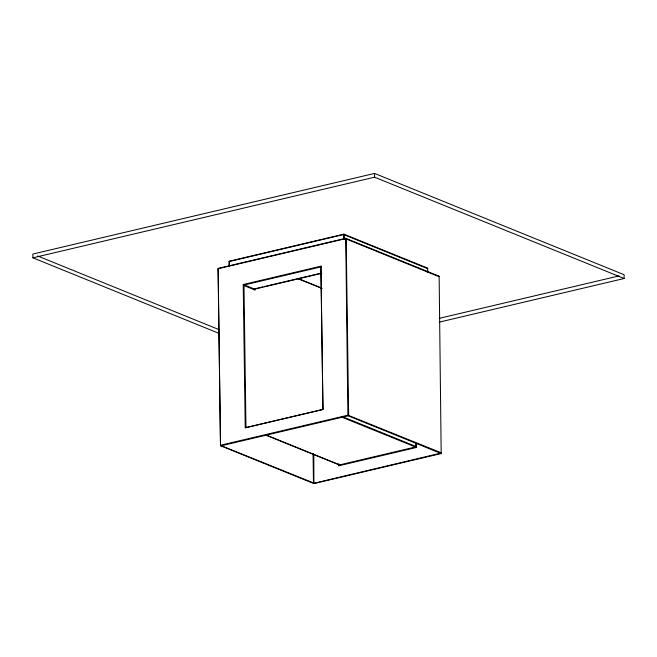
<?xml version="1.0" encoding="UTF-8"?>
<svg xmlns="http://www.w3.org/2000/svg" width="657" height="657" viewBox="0 0 657 657"><rect width="100%" height="100%" fill="white"/><g stroke="black" fill="none" stroke-linecap="round" stroke-linejoin="round"><path stroke-width="0.99" d="M254.908 289.992L255.006 288.752L254.908 289.992L243.985 285.557L243.23 284.522L320.961 266.184L322.965 409.451L245.233 427.789L243.23 284.522L254.702 289.129L321.84 273.287M320.862 267.415L320.961 266.184L320.427 267.013L244.404 284.949L243.985 285.557L245.956 426.812L245.233 427.789L322.965 409.451L320.862 267.415L320.427 267.013M266.824 435.279L338.922 464.548L338.823 465.78L416.554 447.442L416.497 443.344M218.042 268.943L218.461 268.335L345.738 238.302L438.704 276.039L439.139 276.441L441.184 453.552L313.906 483.585L220.941 445.848L220.506 445.446L218.042 268.943L218.461 268.335M229.088 266.455L229.441 261.174L343.907 234.163L427.51 268.097L427.879 272.474M441.603 452.944L441.184 453.552L348.218 415.815L220.941 445.848L220.621 445.216L347.898 415.183L441.603 452.944L314.21 483.207L220.506 445.446L218.157 268.713L345.434 238.68L439.024 276.671L438.704 276.039M229.022 261.773L229.441 261.174M322.415 409.27L322.833 408.67M439.319 322.119L624.15 278.502L624.101 274.725L374.531 173.415L32.85 254.045L32.899 257.823L218.888 333.321M32.899 257.823L374.58 177.193L624.15 278.502M255.992 288.522L262.907 286.887M264.878 286.427L321.158 273.14M439.27 318.341L619.099 275.899M297.621 278.313L322.053 288.234M298.122 278.74L321.831 288.366M37.597 255.967L218.838 329.543M342.757 416.752L415.799 446.407L416.554 447.442L341.385 416.973M265.362 434.909L339.357 464.951L415.38 447.006L415.758 443.335M338.922 464.548L339.357 464.951L338.823 465.78L338.79 463.735M245.956 426.812L246.391 427.214M427.51 268.097L427.83 268.729L343.603 234.541L229.137 261.552L229.203 266.225M374.531 173.415L374.58 177.193M344.408 239.238L343.907 234.163L343.668 239.214M313.808 454.48L313.906 483.585L313.471 483.182L313.052 453.42M348.637 415.208L348.218 415.815L347.898 415.183L345.738 238.302L346.173 238.705L348.637 415.208"/></g></svg>
